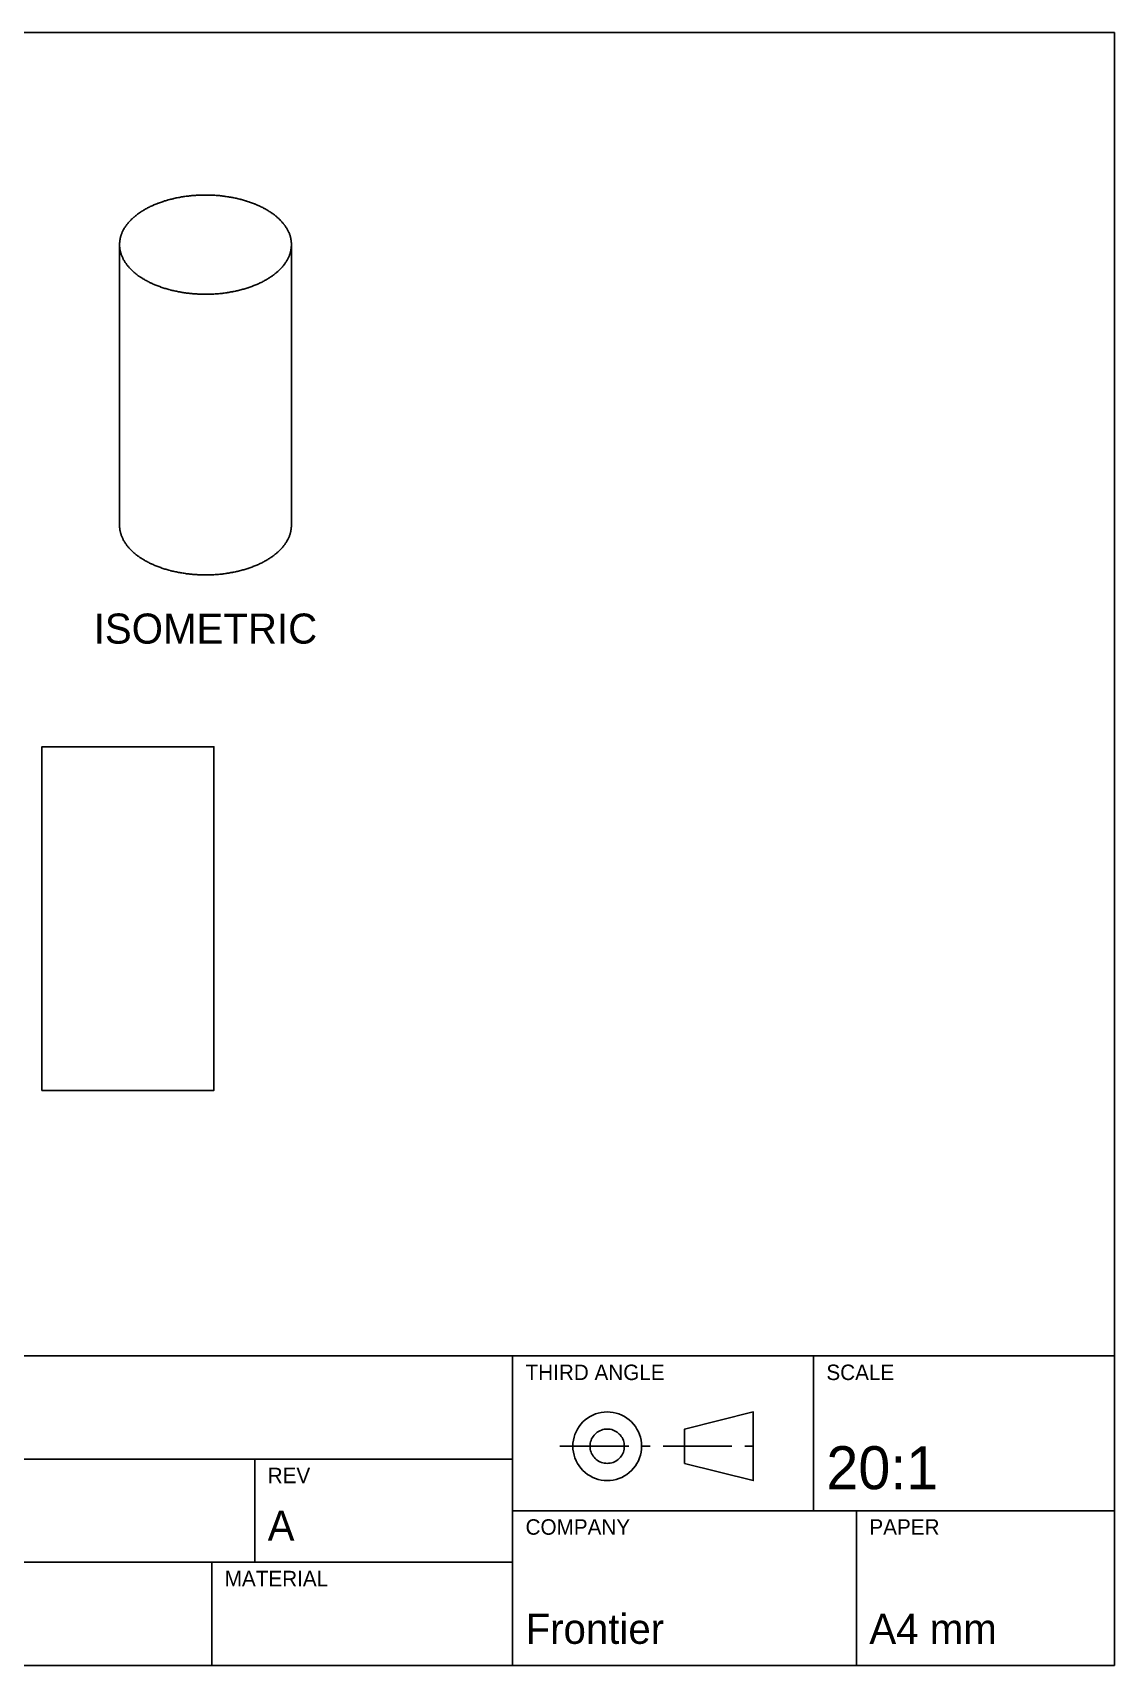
# Model space of a CAD drawing. Extents: x 20 to 287, y 10 to 200.
# Drawn here: x 161.2 to 287, y 10 to 200 of the extents above; entities that cross this region are included whole.
import ezdxf
from ezdxf.enums import TextEntityAlignment as Align

# ---------------------------------------------------------------- set-up
doc = ezdxf.new("R2010")
doc.units = 0
doc.linetypes.add('CENTER', pattern=[12, 8, -1.5, 1, -1.5])
for name, color, linetype in [('BORDER', 7, 'CONTINUOUS'), ('CENTRE', 1, 'CENTER'), ('TITLE', 7, 'CONTINUOUS'), ('VISIBLE', 7, 'CONTINUOUS')]:
    doc.layers.add(name, color=color, linetype=linetype)
doc.styles.get("Standard").update_dxf_attribs({"font": 'txt', "width": 0.6})

msp = doc.modelspace()

# ---------------------------------------------------------------- linework, layer by layer
at = {"layer": 'BORDER'}
msp.add_lwpolyline([(20, 10), (287, 10), (287, 200), (20, 200), (20, 10)], dxfattribs=at)
at = {"layer": 'CENTRE'}
msp.add_line((222.5, 35.5), (246.5, 35.5), dxfattribs=at)
at = {"layer": 'TITLE'}
for p, q in [((217, 10), (217, 46)), ((252, 28), (252, 46)), ((107, 34), (217, 34)), ((187, 22), (187, 34)), ((217, 28), (287, 28)), ((257, 10), (257, 28)), ((107, 22), (217, 22)), ((182, 10), (182, 22))]:
    msp.add_line(p, q, dxfattribs=at)
for points in [[(107, 10), (287, 10), (287, 46), (107, 46), (107, 10)], [(232, 35.5), (231.98, 35.85), (231.94, 36.19), (231.86, 36.54), (231.76, 36.87), (231.63, 37.19), (231.46, 37.5), (231.28, 37.79), (231.06, 38.07), (230.83, 38.33), (230.57, 38.56), (230.29, 38.78), (230, 38.96), (229.69, 39.13), (229.37, 39.26), (229.04, 39.36), (228.69, 39.44), (228.35, 39.48), (228, 39.5), (227.65, 39.48), (227.31, 39.44), (226.96, 39.36), (226.63, 39.26), (226.31, 39.13), (226, 38.96), (225.71, 38.78), (225.43, 38.56), (225.17, 38.33), (224.94, 38.07), (224.72, 37.79), (224.54, 37.5), (224.37, 37.19), (224.24, 36.87), (224.14, 36.54), (224.06, 36.19), (224.02, 35.85), (224, 35.5), (224.02, 35.15), (224.06, 34.81), (224.14, 34.46), (224.24, 34.13), (224.37, 33.81), (224.54, 33.5), (224.72, 33.21), (224.94, 32.93), (225.17, 32.67), (225.43, 32.44), (225.71, 32.22), (226, 32.04), (226.31, 31.87), (226.63, 31.74), (226.96, 31.64), (227.31, 31.56), (227.65, 31.52), (228, 31.5), (228.35, 31.52), (228.69, 31.56), (229.04, 31.64), (229.37, 31.74), (229.69, 31.87), (230, 32.04), (230.29, 32.22), (230.57, 32.44), (230.83, 32.67), (231.06, 32.93), (231.28, 33.21), (231.46, 33.5), (231.63, 33.81), (231.76, 34.13), (231.86, 34.46), (231.94, 34.81), (231.98, 35.15), (232, 35.5)], [(237, 33.5), (245, 31.5), (245, 39.5), (237, 37.5), (237, 33.5)], [(230, 35.5), (229.99, 35.67), (229.97, 35.85), (229.93, 36.02), (229.88, 36.18), (229.81, 36.35), (229.73, 36.5), (229.64, 36.65), (229.53, 36.79), (229.41, 36.91), (229.29, 37.03), (229.15, 37.14), (229, 37.23), (228.85, 37.31), (228.68, 37.38), (228.52, 37.43), (228.35, 37.47), (228.17, 37.49), (228, 37.5), (227.83, 37.49), (227.65, 37.47), (227.48, 37.43), (227.32, 37.38), (227.15, 37.31), (227, 37.23), (226.85, 37.14), (226.71, 37.03), (226.59, 36.91), (226.47, 36.79), (226.36, 36.65), (226.27, 36.5), (226.19, 36.35), (226.12, 36.18), (226.07, 36.02), (226.03, 35.85), (226.01, 35.67), (226, 35.5), (226.01, 35.33), (226.03, 35.15), (226.07, 34.98), (226.12, 34.82), (226.19, 34.65), (226.27, 34.5), (226.36, 34.35), (226.47, 34.21), (226.59, 34.09), (226.71, 33.97), (226.85, 33.86), (227, 33.77), (227.15, 33.69), (227.32, 33.62), (227.48, 33.57), (227.65, 33.53), (227.83, 33.51), (228, 33.5), (228.17, 33.51), (228.35, 33.53), (228.52, 33.57), (228.68, 33.62), (228.85, 33.69), (229, 33.77), (229.15, 33.86), (229.29, 33.97), (229.41, 34.09), (229.53, 34.21), (229.64, 34.35), (229.73, 34.5), (229.81, 34.65), (229.88, 34.82), (229.93, 34.98), (229.97, 35.15), (229.99, 35.33), (230, 35.5)]]:
    msp.add_lwpolyline(points, dxfattribs=at)
at = {"layer": 'VISIBLE'}
for points in [[(188.34, 171.25), (188.43, 171.3), (188.52, 171.36), (188.61, 171.42), (188.71, 171.47), (188.79, 171.53), (188.79, 171.53), (188.88, 171.59), (188.97, 171.65), (189.05, 171.71), (189.14, 171.77), (189.21, 171.83), (189.22, 171.83), (189.3, 171.89), (189.38, 171.96), (189.46, 172.02), (189.53, 172.08), (189.6, 172.14), (189.61, 172.15), (189.68, 172.21), (189.75, 172.28), (189.82, 172.35), (189.89, 172.41), (189.95, 172.47), (189.96, 172.48), (190.03, 172.55), (190.09, 172.62), (190.15, 172.68), (190.21, 172.75), (190.26, 172.81), (190.27, 172.82), (190.33, 172.89), (190.39, 172.96), (190.44, 173.04), (190.49, 173.11), (190.53, 173.17), (190.54, 173.18), (190.59, 173.25), (190.64, 173.32), (190.69, 173.4), (190.73, 173.47), (190.76, 173.53), (190.77, 173.54), (190.81, 173.62), (190.85, 173.69), (190.89, 173.77), (190.93, 173.84), (190.95, 173.9), (190.96, 173.92), (190.99, 173.99), (191.02, 174.07), (191.05, 174.14), (191.08, 174.22), (191.1, 174.27), (191.1, 174.3), (191.13, 174.37), (191.15, 174.45), (191.17, 174.53), (191.18, 174.6), (191.2, 174.66), (191.2, 174.68), (191.21, 174.76), (191.23, 174.84), (191.24, 174.91), (191.25, 174.99), (191.25, 175.04), (191.25, 175.07), (191.26, 175.15), (191.26, 175.22), (191.26, 175.3), (191.26, 175.38), (191.26, 175.43), (191.26, 175.46), (191.26, 175.53), (191.25, 175.61), (191.24, 175.69), (191.24, 175.77), (191.23, 175.81), (191.22, 175.84), (191.21, 175.92), (191.2, 176), (191.18, 176.08), (191.16, 176.15), (191.15, 176.19), (191.14, 176.23), (191.12, 176.31), (191.1, 176.38), (191.07, 176.46), (191.04, 176.53), (191.03, 176.57), (191.02, 176.61), (190.98, 176.69), (190.95, 176.76), (190.92, 176.84), (190.88, 176.91), (190.86, 176.95), (190.84, 176.99), (190.8, 177.06), (190.76, 177.13), (190.72, 177.21), (190.68, 177.28), (190.65, 177.31), (190.63, 177.35), (190.58, 177.43), (190.53, 177.5), (190.48, 177.57), (190.43, 177.64), (190.4, 177.67), (190.37, 177.71), (190.32, 177.78), (190.26, 177.85), (190.2, 177.92), (190.14, 177.99), (190.11, 178.02), (190.07, 178.06), (190.01, 178.13), (189.94, 178.2), (189.88, 178.26), (189.81, 178.33), (189.78, 178.35), (189.74, 178.4), (189.66, 178.46), (189.59, 178.53), (189.52, 178.59), (189.44, 178.66), (189.41, 178.68), (189.36, 178.72), (189.28, 178.78), (189.2, 178.84), (189.12, 178.9), (189.03, 178.97), (189.01, 178.98), (188.95, 179.03), (188.86, 179.08), (188.77, 179.14), (188.68, 179.2), (188.59, 179.26), (188.57, 179.27), (188.5, 179.32), (188.41, 179.37), (188.31, 179.43), (188.22, 179.48), (188.12, 179.53), (188.1, 179.55), (188.02, 179.59), (187.92, 179.64), (187.82, 179.69), (187.72, 179.74), (187.61, 179.79), (187.59, 179.8), (187.51, 179.84), (187.4, 179.89), (187.3, 179.93), (187.19, 179.98), (187.08, 180.03), (187.06, 180.03), (186.97, 180.07), (186.86, 180.12), (186.75, 180.16), (186.63, 180.2), (186.52, 180.24), (186.5, 180.25), (186.4, 180.28), (186.29, 180.32), (186.17, 180.36), (186.05, 180.4), (185.94, 180.43), (185.92, 180.44), (185.82, 180.47), (185.7, 180.51), (185.57, 180.54), (185.45, 180.57), (185.33, 180.6), (185.32, 180.61), (185.21, 180.64), (185.08, 180.67), (184.96, 180.69), (184.83, 180.72), (184.71, 180.75), (184.7, 180.75), (184.58, 180.78), (184.45, 180.8), (184.33, 180.83), (184.2, 180.85), (184.07, 180.87), (184.07, 180.87), (183.94, 180.89), (183.81, 180.91), (183.68, 180.93), (183.55, 180.95), (183.42, 180.97), (183.42, 180.97), (183.29, 180.98), (183.15, 181), (183.02, 181.01), (182.89, 181.03), (182.76, 181.04), (182.76, 181.04), (182.62, 181.05), (182.49, 181.06), (182.36, 181.07), (182.22, 181.08), (182.1, 181.08), (182.09, 181.08), (181.95, 181.09), (181.82, 181.09), (181.68, 181.1), (181.55, 181.1), (181.43, 181.1), (181.42, 181.1), (181.28, 181.1), (181.15, 181.1), (181.01, 181.1), (180.88, 181.1), (180.76, 181.1), (180.74, 181.1), (180.61, 181.09), (180.47, 181.09), (180.34, 181.08), (180.21, 181.07), (180.1, 181.06), (180.07, 181.06), (179.94, 181.05), (179.81, 181.04), (179.67, 181.03), (179.54, 181.02), (179.44, 181.01), (179.41, 181), (179.28, 180.99), (179.14, 180.97), (179.01, 180.96), (178.88, 180.94), (178.78, 180.92), (178.75, 180.92), (178.62, 180.9), (178.49, 180.88), (178.36, 180.86), (178.23, 180.83), (178.14, 180.81), (178.11, 180.81), (177.98, 180.78), (177.85, 180.76), (177.73, 180.73), (177.6, 180.7), (177.51, 180.68), (177.48, 180.67), (177.35, 180.64), (177.23, 180.61), (177.11, 180.58), (176.98, 180.55), (176.9, 180.53), (176.86, 180.51), (176.74, 180.48), (176.62, 180.44), (176.5, 180.41), (176.39, 180.37), (176.31, 180.35), (176.27, 180.33), (176.15, 180.29), (176.04, 180.25), (175.92, 180.21), (175.81, 180.17), (175.74, 180.14), (175.7, 180.13), (175.59, 180.08), (175.48, 180.04), (175.37, 179.99), (175.26, 179.95), (175.2, 179.92), (175.15, 179.9), (175.05, 179.85), (174.94, 179.8), (174.84, 179.75), (174.74, 179.7), (174.68, 179.68), (174.63, 179.65), (174.53, 179.6), (174.43, 179.55), (174.34, 179.49), (174.24, 179.44), (174.19, 179.41), (174.15, 179.38), (174.05, 179.33), (173.96, 179.27), (173.87, 179.22), (173.78, 179.16), (173.74, 179.13), (173.69, 179.1), (173.6, 179.04), (173.52, 178.98), (173.43, 178.92), (173.35, 178.86), (173.31, 178.83), (173.27, 178.8), (173.19, 178.73), (173.11, 178.67), (173.03, 178.61), (172.96, 178.54), (172.93, 178.52), (172.88, 178.48), (172.81, 178.41), (172.74, 178.35), (172.67, 178.28), (172.6, 178.21), (172.58, 178.19), (172.53, 178.15), (172.47, 178.08), (172.41, 178.01), (172.34, 177.94), (172.28, 177.87), (172.26, 177.85), (172.23, 177.8), (172.17, 177.73), (172.11, 177.66), (172.06, 177.59), (172.01, 177.52), (171.99, 177.49), (171.96, 177.44), (171.91, 177.37), (171.86, 177.3), (171.82, 177.23), (171.78, 177.15), (171.76, 177.13), (171.73, 177.08), (171.69, 177), (171.66, 176.93), (171.62, 176.86), (171.58, 176.78), (171.58, 176.76), (171.55, 176.71), (171.52, 176.63), (171.49, 176.55), (171.46, 176.48), (171.44, 176.4), (171.43, 176.39), (171.41, 176.33), (171.39, 176.25), (171.37, 176.17), (171.35, 176.09), (171.34, 176.02), (171.33, 176), (171.32, 175.94), (171.31, 175.86), (171.3, 175.79), (171.29, 175.71), (171.28, 175.63), (171.28, 175.62), (171.27, 175.55), (171.27, 175.48), (171.26, 175.4), (171.26, 175.32), (171.27, 175.24), (171.27, 175.23), (171.27, 175.16), (171.27, 175.09), (171.28, 175.01), (171.29, 174.93), (171.3, 174.85), (171.3, 174.85), (171.31, 174.78), (171.32, 174.7), (171.34, 174.62), (171.36, 174.55), (171.38, 174.47), (171.38, 174.46), (171.4, 174.39), (171.42, 174.32), (171.44, 174.24), (171.47, 174.16), (171.5, 174.09), (171.5, 174.09), (171.53, 174.01), (171.56, 173.94), (171.59, 173.86), (171.63, 173.79), (171.66, 173.71), (171.67, 173.71), (171.7, 173.64), (171.74, 173.56), (171.79, 173.49), (171.83, 173.42), (171.87, 173.35), (171.88, 173.34), (171.92, 173.27), (171.97, 173.2), (172.02, 173.12), (172.07, 173.05), (172.12, 172.99), (172.13, 172.98), (172.18, 172.91), (172.24, 172.84), (172.3, 172.77), (172.36, 172.7), (172.42, 172.64), (172.42, 172.63), (172.49, 172.56), (172.55, 172.5), (172.62, 172.43), (172.69, 172.36), (172.75, 172.31), (172.76, 172.3), (172.83, 172.23), (172.9, 172.16), (172.98, 172.1), (173.05, 172.04), (173.12, 171.98), (173.13, 171.97), (173.21, 171.91), (173.29, 171.85), (173.37, 171.79), (173.45, 171.72), (173.52, 171.68), (173.54, 171.66), (173.62, 171.6), (173.71, 171.55), (173.8, 171.49), (173.89, 171.43), (173.96, 171.39), (173.98, 171.37), (174.08, 171.32), (174.17, 171.26), (174.26, 171.21), (174.36, 171.15), (174.43, 171.11), (174.46, 171.1), (174.56, 171.05), (174.66, 171), (174.76, 170.94), (174.86, 170.89), (174.94, 170.86), (174.97, 170.84), (175.07, 170.8), (175.18, 170.75), (175.29, 170.7), (175.39, 170.66), (175.47, 170.63), (175.5, 170.61), (175.61, 170.57), (175.73, 170.52), (175.84, 170.48), (175.95, 170.44), (176.02, 170.41), (176.07, 170.4), (176.18, 170.36), (176.3, 170.32), (176.42, 170.28), (176.53, 170.24), (176.61, 170.22), (176.65, 170.21), (176.77, 170.17), (176.89, 170.14), (177.01, 170.1), (177.14, 170.07), (177.21, 170.05), (177.26, 170.04), (177.38, 170.01), (177.51, 169.98), (177.63, 169.95), (177.76, 169.92), (177.83, 169.91), (177.88, 169.9), (178.01, 169.87), (178.14, 169.85), (178.27, 169.82), (178.4, 169.8), (178.46, 169.79), (178.52, 169.78), (178.65, 169.76), (178.78, 169.74), (178.92, 169.72), (179.05, 169.7), (179.11, 169.69), (179.18, 169.68), (179.31, 169.67), (179.44, 169.65), (179.57, 169.64), (179.71, 169.63), (179.77, 169.62), (179.84, 169.62), (179.97, 169.6), (180.11, 169.6), (180.24, 169.59), (180.37, 169.58), (180.43, 169.58), (180.51, 169.57), (180.64, 169.57), (180.78, 169.56), (180.91, 169.56), (181.05, 169.56), (181.1, 169.56), (181.18, 169.56), (181.31, 169.56), (181.45, 169.56), (181.58, 169.56), (181.72, 169.56), (181.77, 169.56), (181.85, 169.57), (181.99, 169.57), (182.12, 169.58), (182.25, 169.58), (182.39, 169.59), (182.43, 169.6), (182.52, 169.6), (182.66, 169.61), (182.79, 169.62), (182.92, 169.64), (183.05, 169.65), (183.09, 169.65), (183.19, 169.66), (183.32, 169.68), (183.45, 169.7), (183.58, 169.71), (183.71, 169.73), (183.74, 169.74), (183.84, 169.75), (183.97, 169.77), (184.1, 169.79), (184.23, 169.82), (184.36, 169.84), (184.39, 169.84), (184.49, 169.86), (184.61, 169.89), (184.74, 169.92), (184.86, 169.94), (184.99, 169.97), (185.01, 169.98), (185.11, 170), (185.24, 170.03), (185.36, 170.06), (185.48, 170.1), (185.61, 170.13), (185.62, 170.13), (185.73, 170.16), (185.85, 170.2), (185.97, 170.23), (186.08, 170.27), (186.2, 170.31), (186.22, 170.31), (186.32, 170.35), (186.43, 170.39), (186.55, 170.43), (186.66, 170.47), (186.77, 170.51), (186.79, 170.52), (186.89, 170.56), (187, 170.6), (187.11, 170.64), (187.22, 170.69), (187.32, 170.74), (187.33, 170.74), (187.43, 170.78), (187.53, 170.83), (187.64, 170.88), (187.74, 170.93), (187.84, 170.98), (187.85, 170.98), (187.94, 171.03), (188.04, 171.09), (188.14, 171.14), (188.24, 171.19), (188.34, 171.25)], [(171.26, 142.67), (171.26, 143.15), (171.26, 143.17), (171.26, 143.66), (171.26, 143.71), (171.26, 144.17), (171.26, 144.25), (171.26, 144.68), (171.26, 144.78), (171.26, 145.19), (171.26, 145.32), (171.26, 145.71), (171.26, 145.86), (171.26, 146.22), (171.26, 146.39), (171.26, 146.73), (171.26, 146.93), (171.26, 147.24), (171.26, 147.47), (171.26, 147.75), (171.26, 148), (171.26, 148.26), (171.26, 148.54), (171.26, 148.77), (171.26, 149.08), (171.26, 149.28), (171.26, 149.61), (171.26, 149.8), (171.26, 150.15), (171.26, 150.31), (171.26, 150.68), (171.26, 150.82), (171.26, 151.22), (171.26, 151.33), (171.26, 151.76), (171.26, 151.84), (171.26, 152.29), (171.26, 152.35), (171.26, 152.83), (171.26, 152.86), (171.26, 153.37), (171.26, 153.38), (171.26, 153.89), (171.26, 153.9), (171.26, 154.4), (171.26, 154.44), (171.26, 154.91), (171.26, 154.98), (171.26, 155.42), (171.26, 155.51), (171.26, 155.93), (171.26, 156.05), (171.26, 156.44), (171.26, 156.59), (171.26, 156.95), (171.26, 157.12), (171.26, 157.47), (171.26, 157.66), (171.26, 157.98), (171.26, 158.2), (171.26, 158.49), (171.26, 158.73), (171.26, 159), (171.26, 159.27), (171.26, 159.51), (171.26, 159.8), (171.26, 160.02), (171.26, 160.34), (171.26, 160.53), (171.26, 160.88), (171.26, 161.05), (171.26, 161.41), (171.26, 161.56), (171.26, 161.95), (171.26, 162.07), (171.26, 162.49), (171.26, 162.58), (171.26, 163.02), (171.26, 163.09), (171.26, 163.56), (171.26, 163.6), (171.26, 164.1), (171.26, 164.11), (171.26, 164.62), (171.26, 164.63), (171.26, 165.14), (171.26, 165.17), (171.26, 165.65), (171.26, 165.71), (171.26, 166.16), (171.26, 166.24), (171.26, 166.67), (171.26, 166.78), (171.26, 167.18), (171.26, 167.32), (171.26, 167.69), (171.26, 167.85), (171.26, 168.2), (171.26, 168.39), (171.26, 168.72), (171.26, 168.92), (171.26, 169.23), (171.26, 169.46), (171.26, 169.74), (171.26, 170), (171.26, 170.25), (171.26, 170.53), (171.26, 170.76), (171.26, 171.07), (171.26, 171.27), (171.26, 171.61), (171.26, 171.78), (171.26, 172.14), (171.26, 172.29), (171.26, 172.68), (171.26, 172.81), (171.26, 173.22), (171.26, 173.32), (171.26, 173.75), (171.26, 173.83), (171.26, 174.29), (171.26, 174.34), (171.26, 174.83), (171.26, 174.85), (171.26, 175.33)], [(191.26, 142.67), (191.26, 143.15), (191.26, 143.17), (191.26, 143.66), (191.26, 143.71), (191.26, 144.17), (191.26, 144.25), (191.26, 144.68), (191.26, 144.78), (191.26, 145.19), (191.26, 145.32), (191.26, 145.71), (191.26, 145.86), (191.26, 146.22), (191.26, 146.39), (191.26, 146.73), (191.26, 146.93), (191.26, 147.24), (191.26, 147.47), (191.26, 147.75), (191.26, 148), (191.26, 148.26), (191.26, 148.54), (191.26, 148.77), (191.26, 149.08), (191.26, 149.28), (191.26, 149.61), (191.26, 149.8), (191.26, 150.15), (191.26, 150.31), (191.26, 150.68), (191.26, 150.82), (191.26, 151.22), (191.26, 151.33), (191.26, 151.76), (191.26, 151.84), (191.26, 152.29), (191.26, 152.35), (191.26, 152.83), (191.26, 152.86), (191.26, 153.37), (191.26, 153.38), (191.26, 153.89), (191.26, 153.9), (191.26, 154.4), (191.26, 154.44), (191.26, 154.91), (191.26, 154.98), (191.26, 155.42), (191.26, 155.51), (191.26, 155.93), (191.26, 156.05), (191.26, 156.44), (191.26, 156.59), (191.26, 156.95), (191.26, 157.12), (191.26, 157.47), (191.26, 157.66), (191.26, 157.98), (191.26, 158.2), (191.26, 158.49), (191.26, 158.73), (191.26, 159), (191.26, 159.27), (191.26, 159.51), (191.26, 159.8), (191.26, 160.02), (191.26, 160.34), (191.26, 160.53), (191.26, 160.88), (191.26, 161.05), (191.26, 161.41), (191.26, 161.56), (191.26, 161.95), (191.26, 162.07), (191.26, 162.49), (191.26, 162.58), (191.26, 163.02), (191.26, 163.09), (191.26, 163.56), (191.26, 163.6), (191.26, 164.1), (191.26, 164.11), (191.26, 164.62), (191.26, 164.63), (191.26, 165.14), (191.26, 165.17), (191.26, 165.65), (191.26, 165.71), (191.26, 166.16), (191.26, 166.24), (191.26, 166.67), (191.26, 166.78), (191.26, 167.18), (191.26, 167.32), (191.26, 167.69), (191.26, 167.85), (191.26, 168.2), (191.26, 168.39), (191.26, 168.72), (191.26, 168.92), (191.26, 169.23), (191.26, 169.46), (191.26, 169.74), (191.26, 170), (191.26, 170.25), (191.26, 170.53), (191.26, 170.76), (191.26, 171.07), (191.26, 171.27), (191.26, 171.61), (191.26, 171.78), (191.26, 172.14), (191.26, 172.29), (191.26, 172.68), (191.26, 172.81), (191.26, 173.22), (191.26, 173.32), (191.26, 173.75), (191.26, 173.83), (191.26, 174.29), (191.26, 174.34), (191.26, 174.83), (191.26, 174.85), (191.26, 175.33)], [(171.26, 142.67), (171.26, 142.66), (171.27, 142.58), (171.27, 142.57), (171.27, 142.5), (171.27, 142.43), (171.28, 142.35), (171.29, 142.27), (171.3, 142.19), (171.3, 142.19), (171.31, 142.12), (171.32, 142.04), (171.34, 141.96), (171.36, 141.89), (171.38, 141.81), (171.38, 141.8), (171.4, 141.73), (171.42, 141.66), (171.44, 141.58), (171.47, 141.5), (171.5, 141.43), (171.5, 141.43), (171.53, 141.35), (171.56, 141.28), (171.59, 141.2), (171.63, 141.13), (171.66, 141.05), (171.67, 141.05), (171.7, 140.98), (171.74, 140.9), (171.79, 140.83), (171.83, 140.76), (171.87, 140.69), (171.88, 140.68), (171.92, 140.61), (171.97, 140.54), (172.02, 140.47), (172.07, 140.39), (172.12, 140.33), (172.13, 140.32), (172.18, 140.25), (172.24, 140.18), (172.3, 140.11), (172.36, 140.04), (172.42, 139.98), (172.42, 139.97), (172.49, 139.9), (172.55, 139.84), (172.62, 139.77), (172.69, 139.7), (172.75, 139.65), (172.76, 139.64), (172.83, 139.57), (172.9, 139.5), (172.98, 139.44), (173.05, 139.38), (173.12, 139.32), (173.13, 139.31), (173.21, 139.25), (173.29, 139.19), (173.37, 139.13), (173.45, 139.06), (173.52, 139.02), (173.54, 139), (173.62, 138.94), (173.71, 138.89), (173.8, 138.83), (173.89, 138.77), (173.96, 138.73), (173.98, 138.71), (174.08, 138.66), (174.17, 138.6), (174.26, 138.55), (174.36, 138.49), (174.43, 138.45), (174.46, 138.44), (174.56, 138.39), (174.66, 138.34), (174.76, 138.28), (174.86, 138.23), (174.94, 138.2), (174.97, 138.18), (175.07, 138.14), (175.18, 138.09), (175.29, 138.04), (175.39, 138), (175.47, 137.97), (175.5, 137.95), (175.61, 137.91), (175.73, 137.86), (175.84, 137.82), (175.95, 137.78), (176.02, 137.75), (176.07, 137.74), (176.18, 137.7), (176.3, 137.66), (176.42, 137.62), (176.53, 137.58), (176.61, 137.56), (176.65, 137.55), (176.77, 137.51), (176.89, 137.48), (177.01, 137.44), (177.14, 137.41), (177.21, 137.39), (177.26, 137.38), (177.38, 137.35), (177.51, 137.32), (177.63, 137.29), (177.76, 137.26), (177.83, 137.25), (177.88, 137.24), (178.01, 137.21), (178.14, 137.19), (178.27, 137.16), (178.4, 137.14), (178.46, 137.13), (178.52, 137.12), (178.65, 137.1), (178.78, 137.08), (178.92, 137.06), (179.05, 137.04), (179.11, 137.03), (179.18, 137.02), (179.31, 137.01), (179.44, 136.99), (179.57, 136.98), (179.71, 136.97), (179.77, 136.96), (179.84, 136.96), (179.97, 136.94), (180.11, 136.94), (180.24, 136.93), (180.37, 136.92), (180.43, 136.92), (180.51, 136.91), (180.64, 136.91), (180.78, 136.9), (180.91, 136.9), (181.05, 136.9), (181.1, 136.9), (181.18, 136.9), (181.31, 136.9), (181.45, 136.9), (181.58, 136.9), (181.72, 136.9), (181.77, 136.9), (181.85, 136.91), (181.99, 136.91), (182.12, 136.92), (182.25, 136.92), (182.39, 136.93), (182.43, 136.94), (182.52, 136.94), (182.66, 136.95), (182.79, 136.96), (182.92, 136.98), (183.05, 136.99), (183.09, 136.99), (183.19, 137), (183.32, 137.02), (183.45, 137.04), (183.58, 137.05), (183.71, 137.07), (183.74, 137.08), (183.84, 137.09), (183.97, 137.11), (184.1, 137.13), (184.23, 137.16), (184.36, 137.18), (184.39, 137.19), (184.49, 137.2), (184.61, 137.23), (184.74, 137.26), (184.86, 137.28), (184.99, 137.31), (185.01, 137.32), (185.11, 137.34), (185.24, 137.37), (185.36, 137.4), (185.48, 137.44), (185.61, 137.47), (185.62, 137.47), (185.73, 137.5), (185.85, 137.54), (185.97, 137.57), (186.08, 137.61), (186.2, 137.65), (186.22, 137.65), (186.32, 137.69), (186.43, 137.73), (186.55, 137.77), (186.66, 137.81), (186.77, 137.85), (186.79, 137.86), (186.89, 137.9), (187, 137.94), (187.11, 137.98), (187.22, 138.03), (187.32, 138.08), (187.33, 138.08), (187.43, 138.12), (187.53, 138.17), (187.64, 138.22), (187.74, 138.27), (187.84, 138.32), (187.85, 138.32), (187.94, 138.37), (188.04, 138.43), (188.14, 138.48), (188.24, 138.53), (188.34, 138.59)], [(188.34, 138.59), (188.43, 138.64), (188.52, 138.7), (188.61, 138.76), (188.71, 138.81), (188.79, 138.87), (188.79, 138.87), (188.88, 138.93), (188.97, 138.99), (189.05, 139.05), (189.14, 139.11), (189.21, 139.17), (189.22, 139.17), (189.3, 139.23), (189.38, 139.3), (189.46, 139.36), (189.53, 139.42), (189.6, 139.48), (189.61, 139.49), (189.68, 139.55), (189.75, 139.62), (189.82, 139.69), (189.89, 139.75), (189.95, 139.81), (189.96, 139.82), (190.03, 139.89), (190.09, 139.96), (190.15, 140.02), (190.21, 140.09), (190.26, 140.15), (190.27, 140.16), (190.33, 140.23), (190.39, 140.3), (190.44, 140.38), (190.49, 140.45), (190.53, 140.51), (190.54, 140.52), (190.59, 140.59), (190.64, 140.66), (190.69, 140.74), (190.73, 140.81), (190.76, 140.87), (190.77, 140.88), (190.81, 140.96), (190.85, 141.03), (190.89, 141.11), (190.93, 141.18), (190.95, 141.24), (190.96, 141.26), (190.99, 141.33), (191.02, 141.41), (191.05, 141.48), (191.08, 141.56), (191.1, 141.61), (191.1, 141.64), (191.13, 141.71), (191.15, 141.79), (191.17, 141.87), (191.18, 141.94), (191.2, 142), (191.2, 142.02), (191.21, 142.1), (191.23, 142.18), (191.24, 142.25), (191.25, 142.33), (191.25, 142.38), (191.25, 142.41), (191.26, 142.49), (191.26, 142.56), (191.26, 142.64), (191.26, 142.67)], [(172.24, 116.9), (172.37, 116.9), (172.5, 116.9), (172.64, 116.9), (172.77, 116.9), (172.91, 116.9), (173.04, 116.9), (173.07, 116.9), (173.18, 116.9), (173.31, 116.9), (173.44, 116.9), (173.58, 116.9), (173.71, 116.9), (173.84, 116.9), (173.9, 116.9), (173.98, 116.9), (174.11, 116.9), (174.24, 116.9), (174.37, 116.9), (174.5, 116.9), (174.63, 116.9), (174.72, 116.9), (174.76, 116.9), (174.89, 116.9), (175.02, 116.9), (175.15, 116.9), (175.28, 116.9), (175.41, 116.9), (175.52, 116.9), (175.54, 116.9), (175.66, 116.9), (175.79, 116.9), (175.91, 116.9), (176.04, 116.9), (176.16, 116.9), (176.29, 116.9), (176.3, 116.9), (176.41, 116.9), (176.53, 116.9), (176.65, 116.9), (176.77, 116.9), (176.89, 116.9), (177.01, 116.9), (177.05, 116.9), (177.13, 116.9), (177.25, 116.9), (177.36, 116.9), (177.48, 116.9), (177.59, 116.9), (177.7, 116.9), (177.77, 116.9), (177.82, 116.9), (177.93, 116.9), (178.04, 116.9), (178.15, 116.9), (178.25, 116.9), (178.36, 116.9), (178.45, 116.9), (178.47, 116.9), (178.57, 116.9), (178.68, 116.9), (178.78, 116.9), (178.88, 116.9), (178.98, 116.9), (179.08, 116.9), (179.08, 116.9), (179.17, 116.9), (179.27, 116.9), (179.37, 116.9), (179.46, 116.9), (179.55, 116.9), (179.64, 116.9), (179.67, 116.9), (179.73, 116.9), (179.82, 116.9), (179.91, 116.9), (179.99, 116.9), (180.08, 116.9), (180.16, 116.9), (180.2, 116.9), (180.24, 116.9), (180.32, 116.9), (180.4, 116.9), (180.48, 116.9), (180.55, 116.9), (180.63, 116.9), (180.68, 116.9), (180.7, 116.9), (180.77, 116.9), (180.84, 116.9), (180.91, 116.9), (180.97, 116.9), (181.04, 116.9), (181.1, 116.9), (181.1, 116.9), (181.16, 116.9), (181.22, 116.9), (181.28, 116.9), (181.34, 116.9), (181.39, 116.9), (181.45, 116.9), (181.45, 116.9), (181.5, 116.9), (181.55, 116.9), (181.6, 116.9), (181.64, 116.9), (181.69, 116.9), (181.73, 116.9), (181.75, 116.9), (181.77, 116.9), (181.81, 116.9), (181.85, 116.9), (181.88, 116.9), (181.92, 116.9), (181.95, 116.9), (181.97, 116.9), (181.98, 116.9), (182.01, 116.9), (182.04, 116.9), (182.07, 116.9), (182.09, 116.9), (182.11, 116.9), (182.13, 116.9), (182.13, 116.9), (182.15, 116.9), (182.17, 116.9), (182.18, 116.9), (182.19, 116.9), (182.21, 116.9), (182.22, 116.9), (182.22, 116.9), (182.22, 116.9), (182.23, 116.9), (182.23, 116.9), (182.24, 116.9), (182.24, 116.9), (182.23, 116.9), (182.23, 116.9), (182.23, 116.9), (182.23, 116.9), (182.22, 116.9), (182.21, 116.9), (182.2, 116.9), (182.19, 116.9), (182.18, 116.9), (182.17, 116.9), (182.16, 116.9), (182.14, 116.9), (182.12, 116.9), (182.1, 116.9), (182.08, 116.9), (182.06, 116.9), (182.05, 116.9), (182.03, 116.9), (182, 116.9), (181.97, 116.9), (181.94, 116.9), (181.9, 116.9), (181.87, 116.9), (181.87, 116.9), (181.83, 116.9), (181.79, 116.9), (181.75, 116.9), (181.71, 116.9), (181.66, 116.9), (181.62, 116.9), (181.61, 116.9), (181.57, 116.9), (181.52, 116.9), (181.47, 116.9), (181.42, 116.9), (181.36, 116.9), (181.31, 116.9), (181.28, 116.9), (181.25, 116.9), (181.19, 116.9), (181.13, 116.9), (181.07, 116.9), (181.01, 116.9), (180.94, 116.9), (180.9, 116.9), (180.87, 116.9), (180.8, 116.9), (180.73, 116.9), (180.66, 116.9), (180.59, 116.9), (180.52, 116.9), (180.45, 116.9), (180.44, 116.9), (180.36, 116.9), (180.28, 116.9), (180.2, 116.9), (180.12, 116.9), (180.04, 116.9), (179.95, 116.9), (179.94, 116.9), (179.86, 116.9), (179.78, 116.9), (179.69, 116.9), (179.6, 116.9), (179.51, 116.9), (179.41, 116.9), (179.38, 116.9), (179.32, 116.9), (179.22, 116.9), (179.13, 116.9), (179.03, 116.9), (178.93, 116.9), (178.83, 116.9), (178.77, 116.9), (178.73, 116.9), (178.62, 116.9), (178.52, 116.9), (178.41, 116.9), (178.31, 116.9), (178.2, 116.9), (178.11, 116.9), (178.09, 116.9), (177.98, 116.9), (177.87, 116.9), (177.76, 116.9), (177.65, 116.9), (177.53, 116.9), (177.42, 116.9), (177.42, 116.9), (177.3, 116.9), (177.19, 116.9), (177.07, 116.9), (176.95, 116.9), (176.83, 116.9), (176.71, 116.9), (176.68, 116.9), (176.59, 116.9), (176.47, 116.9), (176.35, 116.9), (176.23, 116.9), (176.1, 116.9), (175.98, 116.9), (175.92, 116.9), (175.85, 116.9), (175.73, 116.9), (175.6, 116.9), (175.47, 116.9), (175.35, 116.9), (175.22, 116.9), (175.13, 116.9), (175.09, 116.9), (174.96, 116.9), (174.83, 116.9), (174.7, 116.9), (174.57, 116.9), (174.44, 116.9), (174.31, 116.9), (174.31, 116.9), (174.17, 116.9), (174.04, 116.9), (173.91, 116.9), (173.78, 116.9), (173.64, 116.9), (173.51, 116.9), (173.49, 116.9), (173.38, 116.9), (173.24, 116.9), (173.11, 116.9), (172.98, 116.9), (172.84, 116.9), (172.71, 116.9), (172.65, 116.9), (172.57, 116.9), (172.44, 116.9), (172.3, 116.9), (172.17, 116.9), (172.03, 116.9), (171.9, 116.9), (171.82, 116.9), (171.77, 116.9), (171.63, 116.9), (171.5, 116.9), (171.36, 116.9), (171.23, 116.9), (171.09, 116.9), (170.98, 116.9), (170.96, 116.9), (170.83, 116.9), (170.69, 116.9), (170.56, 116.9), (170.43, 116.9), (170.3, 116.9), (170.17, 116.9), (170.16, 116.9), (170.03, 116.9), (169.9, 116.9), (169.77, 116.9), (169.64, 116.9), (169.51, 116.9), (169.38, 116.9), (169.35, 116.9), (169.25, 116.9), (169.13, 116.9), (169, 116.9), (168.87, 116.9), (168.75, 116.9), (168.62, 116.9), (168.55, 116.9), (168.49, 116.9), (168.37, 116.9), (168.25, 116.9), (168.12, 116.9), (168, 116.9), (167.88, 116.9), (167.79, 116.9), (167.76, 116.9), (167.64, 116.9), (167.52, 116.9), (167.4, 116.9), (167.28, 116.9), (167.17, 116.9), (167.06, 116.9), (167.05, 116.9), (166.94, 116.9), (166.82, 116.9), (166.71, 116.9), (166.6, 116.9), (166.49, 116.9), (166.38, 116.9), (166.36, 116.9), (166.27, 116.9), (166.16, 116.9), (166.06, 116.9), (165.95, 116.9), (165.85, 116.9), (165.75, 116.9), (165.7, 116.9), (165.64, 116.9), (165.54, 116.9), (165.44, 116.9), (165.35, 116.9), (165.25, 116.9), (165.15, 116.9), (165.09, 116.9), (165.06, 116.9), (164.97, 116.9), (164.87, 116.9), (164.78, 116.9), (164.69, 116.9), (164.61, 116.9), (164.53, 116.9), (164.52, 116.9), (164.44, 116.9), (164.35, 116.9), (164.27, 116.9), (164.19, 116.9), (164.11, 116.9), (164.03, 116.9), (164.02, 116.9), (163.96, 116.9), (163.88, 116.9), (163.81, 116.9), (163.74, 116.9), (163.67, 116.9), (163.6, 116.9), (163.58, 116.9), (163.53, 116.9), (163.47, 116.9), (163.4, 116.9), (163.34, 116.9), (163.28, 116.9), (163.22, 116.9), (163.19, 116.9), (163.16, 116.9), (163.11, 116.9), (163.05, 116.9), (163, 116.9), (162.95, 116.9), (162.9, 116.9), (162.86, 116.9), (162.85, 116.9), (162.81, 116.9), (162.76, 116.9), (162.72, 116.9), (162.68, 116.9), (162.64, 116.9), (162.6, 116.9), (162.6, 116.9), (162.57, 116.9), (162.54, 116.9), (162.5, 116.9), (162.47, 116.9), (162.45, 116.9), (162.42, 116.9), (162.41, 116.9), (162.39, 116.9), (162.37, 116.9), (162.35, 116.9), (162.33, 116.9), (162.31, 116.9), (162.3, 116.9), (162.29, 116.9), (162.28, 116.9), (162.27, 116.9), (162.26, 116.9), (162.25, 116.9), (162.25, 116.9), (162.24, 116.9), (162.24, 116.9), (162.24, 116.9), (162.24, 116.9), (162.24, 116.9), (162.24, 116.9), (162.24, 116.9), (162.25, 116.9), (162.26, 116.9), (162.26, 116.9), (162.27, 116.9), (162.28, 116.9), (162.29, 116.9), (162.31, 116.9), (162.32, 116.9), (162.34, 116.9), (162.34, 116.9), (162.36, 116.9), (162.38, 116.9), (162.41, 116.9), (162.43, 116.9), (162.46, 116.9), (162.49, 116.9), (162.5, 116.9), (162.52, 116.9), (162.55, 116.9), (162.59, 116.9), (162.62, 116.9), (162.66, 116.9), (162.7, 116.9), (162.73, 116.9), (162.74, 116.9), (162.79, 116.9), (162.83, 116.9), (162.88, 116.9), (162.92, 116.9), (162.97, 116.9), (163.02, 116.9), (163.03, 116.9), (163.08, 116.9), (163.13, 116.9), (163.19, 116.9), (163.25, 116.9), (163.31, 116.9), (163.37, 116.9), (163.37, 116.9), (163.43, 116.9), (163.5, 116.9), (163.56, 116.9), (163.63, 116.9), (163.7, 116.9), (163.77, 116.9), (163.79, 116.9), (163.84, 116.9), (163.92, 116.9), (163.99, 116.9), (164.07, 116.9), (164.15, 116.9), (164.23, 116.9), (164.27, 116.9), (164.31, 116.9), (164.39, 116.9), (164.48, 116.9), (164.56, 116.9), (164.65, 116.9), (164.74, 116.9), (164.8, 116.9), (164.83, 116.9), (164.92, 116.9), (165.01, 116.9), (165.11, 116.9), (165.2, 116.9), (165.3, 116.9), (165.39, 116.9), (165.39, 116.9), (165.49, 116.9), (165.59, 116.9), (165.69, 116.9), (165.8, 116.9), (165.9, 116.9), (166, 116.9), (166.02, 116.9), (166.11, 116.9), (166.22, 116.9), (166.33, 116.9), (166.43, 116.9), (166.54, 116.9), (166.66, 116.9), (166.7, 116.9), (166.77, 116.9), (166.88, 116.9), (167, 116.9), (167.11, 116.9), (167.23, 116.9), (167.34, 116.9), (167.42, 116.9), (167.46, 116.9), (167.58, 116.9), (167.7, 116.9), (167.82, 116.9), (167.94, 116.9), (168.06, 116.9), (168.17, 116.9), (168.18, 116.9), (168.31, 116.9), (168.43, 116.9), (168.56, 116.9), (168.68, 116.9), (168.81, 116.9), (168.94, 116.9), (168.95, 116.9), (169.06, 116.9), (169.19, 116.9), (169.32, 116.9), (169.45, 116.9), (169.58, 116.9), (169.71, 116.9), (169.75, 116.9), (169.84, 116.9), (169.97, 116.9), (170.1, 116.9), (170.23, 116.9), (170.36, 116.9), (170.5, 116.9), (170.57, 116.9), (170.63, 116.9), (170.76, 116.9), (170.89, 116.9), (171.03, 116.9), (171.16, 116.9), (171.3, 116.9), (171.4, 116.9), (171.43, 116.9), (171.56, 116.9), (171.7, 116.9), (171.83, 116.9), (171.97, 116.9), (172.1, 116.9), (172.24, 116.9)], [(162.24, 76.9), (162.24, 77.4), (162.24, 77.48), (162.24, 77.93), (162.24, 78.11), (162.24, 78.46), (162.24, 78.74), (162.24, 78.99), (162.24, 79.36), (162.24, 79.53), (162.24, 79.99), (162.24, 80.06), (162.24, 80.6), (162.24, 80.61), (162.24, 81.13), (162.24, 81.24), (162.24, 81.67), (162.24, 81.87), (162.24, 82.2), (162.24, 82.49), (162.24, 82.74), (162.24, 83.12), (162.24, 83.27), (162.24, 83.75), (162.24, 83.8), (162.24, 84.34), (162.24, 84.37), (162.24, 84.87), (162.24, 85), (162.24, 85.41), (162.24, 85.62), (162.24, 85.94), (162.24, 86.25), (162.24, 86.48), (162.24, 86.88), (162.24, 87.01), (162.24, 87.5), (162.24, 87.54), (162.24, 88.08), (162.24, 88.13), (162.24, 88.61), (162.24, 88.76), (162.24, 89.15), (162.24, 89.38), (162.24, 89.68), (162.24, 90.01), (162.24, 90.22), (162.24, 90.63), (162.24, 90.75), (162.24, 91.26), (162.24, 91.29), (162.24, 91.82), (162.24, 91.89), (162.24, 92.35), (162.24, 92.51), (162.24, 92.89), (162.24, 93.14), (162.24, 93.42), (162.24, 93.77), (162.24, 93.96), (162.24, 94.39), (162.24, 94.49), (162.24, 95.02), (162.24, 95.03), (162.24, 95.56), (162.24, 95.64), (162.24, 96.1), (162.24, 96.27), (162.24, 96.63), (162.24, 96.9), (162.24, 97.16), (162.24, 97.52), (162.24, 97.7), (162.24, 98.15), (162.24, 98.23), (162.24, 98.77), (162.24, 98.78), (162.24, 99.3), (162.24, 99.4), (162.24, 99.84), (162.24, 100.03), (162.24, 100.37), (162.24, 100.65), (162.24, 100.9), (162.24, 101.28), (162.24, 101.44), (162.24, 101.91), (162.24, 101.97), (162.24, 102.51), (162.24, 102.53), (162.24, 103.04), (162.24, 103.16), (162.24, 103.58), (162.24, 103.79), (162.24, 104.11), (162.24, 104.41), (162.24, 104.65), (162.24, 105.04), (162.24, 105.18), (162.24, 105.66), (162.24, 105.71), (162.24, 106.25), (162.24, 106.29), (162.24, 106.78), (162.24, 106.92), (162.24, 107.32), (162.24, 107.54), (162.24, 107.85), (162.24, 108.17), (162.24, 108.39), (162.24, 108.8), (162.24, 108.92), (162.24, 109.42), (162.24, 109.46), (162.24, 109.99), (162.24, 110.05), (162.24, 110.52), (162.24, 110.67), (162.24, 111.06), (162.24, 111.3), (162.24, 111.59), (162.24, 111.93), (162.24, 112.13), (162.24, 112.55), (162.24, 112.66), (162.24, 113.18), (162.24, 113.2), (162.24, 113.73), (162.24, 113.81), (162.24, 114.26), (162.24, 114.43), (162.24, 114.8), (162.24, 115.06), (162.24, 115.33), (162.24, 115.68), (162.24, 115.87), (162.24, 116.31), (162.24, 116.4), (162.24, 116.9)], [(182.24, 76.9), (182.24, 77.4), (182.24, 77.48), (182.24, 77.93), (182.24, 78.11), (182.24, 78.46), (182.24, 78.74), (182.24, 78.99), (182.24, 79.36), (182.24, 79.53), (182.24, 79.99), (182.24, 80.06), (182.24, 80.6), (182.24, 80.61), (182.24, 81.13), (182.24, 81.24), (182.24, 81.67), (182.24, 81.87), (182.24, 82.2), (182.24, 82.49), (182.24, 82.74), (182.24, 83.12), (182.24, 83.27), (182.24, 83.75), (182.24, 83.8), (182.24, 84.34), (182.24, 84.37), (182.24, 84.87), (182.24, 85), (182.24, 85.41), (182.24, 85.62), (182.24, 85.94), (182.24, 86.25), (182.24, 86.48), (182.24, 86.88), (182.24, 87.01), (182.24, 87.5), (182.24, 87.54), (182.24, 88.08), (182.24, 88.13), (182.24, 88.61), (182.24, 88.76), (182.24, 89.15), (182.24, 89.38), (182.24, 89.68), (182.24, 90.01), (182.24, 90.22), (182.24, 90.63), (182.24, 90.75), (182.24, 91.26), (182.24, 91.29), (182.24, 91.82), (182.24, 91.89), (182.24, 92.35), (182.24, 92.51), (182.24, 92.89), (182.24, 93.14), (182.24, 93.42), (182.24, 93.77), (182.24, 93.96), (182.24, 94.39), (182.24, 94.49), (182.24, 95.02), (182.24, 95.03), (182.24, 95.56), (182.24, 95.64), (182.24, 96.1), (182.24, 96.27), (182.24, 96.63), (182.24, 96.9), (182.24, 97.16), (182.24, 97.52), (182.24, 97.7), (182.24, 98.15), (182.24, 98.23), (182.24, 98.77), (182.24, 98.78), (182.24, 99.3), (182.24, 99.4), (182.24, 99.84), (182.24, 100.03), (182.24, 100.37), (182.24, 100.65), (182.24, 100.9), (182.24, 101.28), (182.24, 101.44), (182.24, 101.91), (182.24, 101.97), (182.24, 102.51), (182.24, 102.53), (182.24, 103.04), (182.24, 103.16), (182.24, 103.58), (182.24, 103.79), (182.24, 104.11), (182.24, 104.41), (182.24, 104.65), (182.24, 105.04), (182.24, 105.18), (182.24, 105.66), (182.24, 105.71), (182.24, 106.25), (182.24, 106.29), (182.24, 106.78), (182.24, 106.92), (182.24, 107.32), (182.24, 107.54), (182.24, 107.85), (182.24, 108.17), (182.24, 108.39), (182.24, 108.8), (182.24, 108.92), (182.24, 109.42), (182.24, 109.46), (182.24, 109.99), (182.24, 110.05), (182.24, 110.52), (182.24, 110.67), (182.24, 111.06), (182.24, 111.3), (182.24, 111.59), (182.24, 111.93), (182.24, 112.13), (182.24, 112.55), (182.24, 112.66), (182.24, 113.18), (182.24, 113.2), (182.24, 113.73), (182.24, 113.81), (182.24, 114.26), (182.24, 114.43), (182.24, 114.8), (182.24, 115.06), (182.24, 115.33), (182.24, 115.68), (182.24, 115.87), (182.24, 116.31), (182.24, 116.4), (182.24, 116.9)], [(172.24, 76.9), (172.37, 76.9), (172.5, 76.9), (172.64, 76.9), (172.77, 76.9), (172.91, 76.9), (173.04, 76.9), (173.07, 76.9), (173.18, 76.9), (173.31, 76.9), (173.44, 76.9), (173.58, 76.9), (173.71, 76.9), (173.84, 76.9), (173.9, 76.9), (173.98, 76.9), (174.11, 76.9), (174.24, 76.9), (174.37, 76.9), (174.5, 76.9), (174.63, 76.9), (174.72, 76.9), (174.76, 76.9), (174.89, 76.9), (175.02, 76.9), (175.15, 76.9), (175.28, 76.9), (175.41, 76.9), (175.52, 76.9), (175.54, 76.9), (175.66, 76.9), (175.79, 76.9), (175.91, 76.9), (176.04, 76.9), (176.16, 76.9), (176.29, 76.9), (176.3, 76.9), (176.41, 76.9), (176.53, 76.9), (176.65, 76.9), (176.77, 76.9), (176.89, 76.9), (177.01, 76.9), (177.05, 76.9), (177.13, 76.9), (177.25, 76.9), (177.36, 76.9), (177.48, 76.9), (177.59, 76.9), (177.7, 76.9), (177.77, 76.9), (177.82, 76.9), (177.93, 76.9), (178.04, 76.9), (178.15, 76.9), (178.25, 76.9), (178.36, 76.9), (178.45, 76.9), (178.47, 76.9), (178.57, 76.9), (178.68, 76.9), (178.78, 76.9), (178.88, 76.9), (178.98, 76.9), (179.08, 76.9), (179.08, 76.9), (179.17, 76.9), (179.27, 76.9), (179.37, 76.9), (179.46, 76.9), (179.55, 76.9), (179.64, 76.9), (179.67, 76.9), (179.73, 76.9), (179.82, 76.9), (179.91, 76.9), (179.99, 76.9), (180.08, 76.9), (180.16, 76.9), (180.2, 76.9), (180.24, 76.9), (180.32, 76.9), (180.4, 76.9), (180.48, 76.9), (180.55, 76.9), (180.63, 76.9), (180.68, 76.9), (180.7, 76.9), (180.77, 76.9), (180.84, 76.9), (180.91, 76.9), (180.97, 76.9), (181.04, 76.9), (181.1, 76.9), (181.1, 76.9), (181.16, 76.9), (181.22, 76.9), (181.28, 76.9), (181.34, 76.9), (181.39, 76.9), (181.45, 76.9), (181.45, 76.9), (181.5, 76.9), (181.55, 76.9), (181.6, 76.9), (181.64, 76.9), (181.69, 76.9), (181.73, 76.9), (181.75, 76.9), (181.77, 76.9), (181.81, 76.9), (181.85, 76.9), (181.88, 76.9), (181.92, 76.9), (181.95, 76.9), (181.97, 76.9), (181.98, 76.9), (182.01, 76.9), (182.04, 76.9), (182.07, 76.9), (182.09, 76.9), (182.11, 76.9), (182.13, 76.9), (182.13, 76.9), (182.15, 76.9), (182.17, 76.9), (182.18, 76.9), (182.19, 76.9), (182.21, 76.9), (182.22, 76.9), (182.22, 76.9), (182.22, 76.9), (182.23, 76.9), (182.23, 76.9), (182.24, 76.9), (182.24, 76.9), (182.23, 76.9), (182.23, 76.9), (182.23, 76.9), (182.23, 76.9), (182.22, 76.9), (182.21, 76.9), (182.2, 76.9), (182.19, 76.9), (182.18, 76.9), (182.17, 76.9), (182.16, 76.9), (182.14, 76.9), (182.12, 76.9), (182.1, 76.9), (182.08, 76.9), (182.06, 76.9), (182.05, 76.9), (182.03, 76.9), (182, 76.9), (181.97, 76.9), (181.94, 76.9), (181.9, 76.9), (181.87, 76.9), (181.87, 76.9), (181.83, 76.9), (181.79, 76.9), (181.75, 76.9), (181.71, 76.9), (181.66, 76.9), (181.62, 76.9), (181.61, 76.9), (181.57, 76.9), (181.52, 76.9), (181.47, 76.9), (181.42, 76.9), (181.36, 76.9), (181.31, 76.9), (181.28, 76.9), (181.25, 76.9), (181.19, 76.9), (181.13, 76.9), (181.07, 76.9), (181.01, 76.9), (180.94, 76.9), (180.9, 76.9), (180.87, 76.9), (180.8, 76.9), (180.73, 76.9), (180.66, 76.9), (180.59, 76.9), (180.52, 76.9), (180.45, 76.9), (180.44, 76.9), (180.36, 76.9), (180.28, 76.9), (180.2, 76.9), (180.12, 76.9), (180.04, 76.9), (179.95, 76.9), (179.94, 76.9), (179.86, 76.9), (179.78, 76.9), (179.69, 76.9), (179.6, 76.9), (179.51, 76.9), (179.41, 76.9), (179.38, 76.9), (179.32, 76.9), (179.22, 76.9), (179.13, 76.9), (179.03, 76.9), (178.93, 76.9), (178.83, 76.9), (178.77, 76.9), (178.73, 76.9), (178.62, 76.9), (178.52, 76.9), (178.41, 76.9), (178.31, 76.9), (178.2, 76.9), (178.11, 76.9), (178.09, 76.9), (177.98, 76.9), (177.87, 76.9), (177.76, 76.9), (177.65, 76.9), (177.53, 76.9), (177.42, 76.9), (177.42, 76.9), (177.3, 76.9), (177.19, 76.9), (177.07, 76.9), (176.95, 76.9), (176.83, 76.9), (176.71, 76.9), (176.68, 76.9), (176.59, 76.9), (176.47, 76.9), (176.35, 76.9), (176.23, 76.9), (176.1, 76.9), (175.98, 76.9), (175.92, 76.9), (175.85, 76.9), (175.73, 76.9), (175.6, 76.9), (175.47, 76.9), (175.35, 76.9), (175.22, 76.9), (175.13, 76.9), (175.09, 76.9), (174.96, 76.9), (174.83, 76.9), (174.7, 76.9), (174.57, 76.9), (174.44, 76.9), (174.31, 76.9), (174.31, 76.9), (174.17, 76.9), (174.04, 76.9), (173.91, 76.9), (173.78, 76.9), (173.64, 76.9), (173.51, 76.9), (173.49, 76.9), (173.38, 76.9), (173.24, 76.9), (173.11, 76.9), (172.98, 76.9), (172.84, 76.9), (172.71, 76.9), (172.65, 76.9), (172.57, 76.9), (172.44, 76.9), (172.3, 76.9), (172.17, 76.9), (172.03, 76.9), (171.9, 76.9), (171.82, 76.9), (171.77, 76.9), (171.63, 76.9), (171.5, 76.9), (171.36, 76.9), (171.23, 76.9), (171.09, 76.9), (170.98, 76.9), (170.96, 76.9), (170.83, 76.9), (170.69, 76.9), (170.56, 76.9), (170.43, 76.9), (170.3, 76.9), (170.17, 76.9), (170.16, 76.9), (170.03, 76.9), (169.9, 76.9), (169.77, 76.9), (169.64, 76.9), (169.51, 76.9), (169.38, 76.9), (169.35, 76.9), (169.25, 76.9), (169.13, 76.9), (169, 76.9), (168.87, 76.9), (168.75, 76.9), (168.62, 76.9), (168.55, 76.9), (168.49, 76.9), (168.37, 76.9), (168.25, 76.9), (168.12, 76.9), (168, 76.9), (167.88, 76.9), (167.79, 76.9), (167.76, 76.9), (167.64, 76.9), (167.52, 76.9), (167.4, 76.9), (167.28, 76.9), (167.17, 76.9), (167.06, 76.9), (167.05, 76.9), (166.94, 76.9), (166.82, 76.9), (166.71, 76.9), (166.6, 76.9), (166.49, 76.9), (166.38, 76.9), (166.36, 76.9), (166.27, 76.9), (166.16, 76.9), (166.06, 76.9), (165.95, 76.9), (165.85, 76.9), (165.75, 76.9), (165.7, 76.9), (165.64, 76.9), (165.54, 76.9), (165.44, 76.9), (165.35, 76.9), (165.25, 76.9), (165.15, 76.9), (165.09, 76.9), (165.06, 76.9), (164.97, 76.9), (164.87, 76.9), (164.78, 76.9), (164.69, 76.9), (164.61, 76.9), (164.53, 76.9), (164.52, 76.9), (164.44, 76.9), (164.35, 76.9), (164.27, 76.9), (164.19, 76.9), (164.11, 76.9), (164.03, 76.9), (164.02, 76.9), (163.96, 76.9), (163.88, 76.9), (163.81, 76.9), (163.74, 76.9), (163.67, 76.9), (163.6, 76.9), (163.58, 76.9), (163.53, 76.9), (163.47, 76.9), (163.4, 76.9), (163.34, 76.9), (163.28, 76.9), (163.22, 76.9), (163.19, 76.9), (163.16, 76.9), (163.11, 76.9), (163.05, 76.9), (163, 76.9), (162.95, 76.9), (162.9, 76.9), (162.86, 76.9), (162.85, 76.9), (162.81, 76.9), (162.76, 76.9), (162.72, 76.9), (162.68, 76.9), (162.64, 76.9), (162.6, 76.9), (162.6, 76.9), (162.57, 76.9), (162.54, 76.9), (162.5, 76.9), (162.47, 76.9), (162.45, 76.9), (162.42, 76.9), (162.41, 76.9), (162.39, 76.9), (162.37, 76.9), (162.35, 76.9), (162.33, 76.9), (162.31, 76.9), (162.3, 76.9), (162.29, 76.9), (162.28, 76.9), (162.27, 76.9), (162.26, 76.9), (162.25, 76.9), (162.25, 76.9), (162.24, 76.9), (162.24, 76.9), (162.24, 76.9), (162.24, 76.9), (162.24, 76.9), (162.24, 76.9), (162.24, 76.9), (162.25, 76.9), (162.26, 76.9), (162.26, 76.9), (162.27, 76.9), (162.28, 76.9), (162.29, 76.9), (162.31, 76.9), (162.32, 76.9), (162.34, 76.9), (162.34, 76.9), (162.36, 76.9), (162.38, 76.9), (162.41, 76.9), (162.43, 76.9), (162.46, 76.9), (162.49, 76.9), (162.5, 76.9), (162.52, 76.9), (162.55, 76.9), (162.59, 76.9), (162.62, 76.9), (162.66, 76.9), (162.7, 76.9), (162.73, 76.9), (162.74, 76.9), (162.79, 76.9), (162.83, 76.9), (162.88, 76.9), (162.92, 76.9), (162.97, 76.9), (163.02, 76.9), (163.03, 76.9), (163.08, 76.9), (163.13, 76.9), (163.19, 76.9), (163.25, 76.9), (163.31, 76.9), (163.37, 76.9), (163.37, 76.9), (163.43, 76.9), (163.5, 76.9), (163.56, 76.9), (163.63, 76.9), (163.7, 76.9), (163.77, 76.9), (163.79, 76.9), (163.84, 76.9), (163.92, 76.9), (163.99, 76.9), (164.07, 76.9), (164.15, 76.9), (164.23, 76.9), (164.27, 76.9), (164.31, 76.9), (164.39, 76.9), (164.48, 76.9), (164.56, 76.9), (164.65, 76.9), (164.74, 76.9), (164.8, 76.9), (164.83, 76.9), (164.92, 76.9), (165.01, 76.9), (165.11, 76.9), (165.2, 76.9), (165.3, 76.9), (165.39, 76.9), (165.39, 76.9), (165.49, 76.9), (165.59, 76.9), (165.69, 76.9), (165.8, 76.9), (165.9, 76.9), (166, 76.9), (166.02, 76.9), (166.11, 76.9), (166.22, 76.9), (166.33, 76.9), (166.43, 76.9), (166.54, 76.9), (166.66, 76.9), (166.7, 76.9), (166.77, 76.9), (166.88, 76.9), (167, 76.9), (167.11, 76.9), (167.23, 76.9), (167.34, 76.9), (167.42, 76.9), (167.46, 76.9), (167.58, 76.9), (167.7, 76.9), (167.82, 76.9), (167.94, 76.9), (168.06, 76.9), (168.17, 76.9), (168.18, 76.9), (168.31, 76.9), (168.43, 76.9), (168.56, 76.9), (168.68, 76.9), (168.81, 76.9), (168.94, 76.9), (168.95, 76.9), (169.06, 76.9), (169.19, 76.9), (169.32, 76.9), (169.45, 76.9), (169.58, 76.9), (169.71, 76.9), (169.75, 76.9), (169.84, 76.9), (169.97, 76.9), (170.1, 76.9), (170.23, 76.9), (170.36, 76.9), (170.5, 76.9), (170.57, 76.9), (170.63, 76.9), (170.76, 76.9), (170.89, 76.9), (171.03, 76.9), (171.16, 76.9), (171.3, 76.9), (171.4, 76.9), (171.43, 76.9), (171.56, 76.9), (171.7, 76.9), (171.83, 76.9), (171.97, 76.9), (172.1, 76.9), (172.24, 76.9)]]:
    msp.add_lwpolyline(points, dxfattribs=at)

# ---------------------------------------------------------------- texts
at = {"layer": 'TITLE'}
msp.add_text('ISOMETRIC', height=3.5, dxfattribs=at).set_placement((181.26, 128.9), align=Align.CENTER)
for s, height, p in [('THIRD ANGLE', 1.8, (218.5, 43.2)), ('SCALE', 1.8, (253.5, 43.2)), ('20:1', 5, (253.5, 30.5)), ('REV', 1.8, (188.5, 31.2)), ('A', 3.5, (188.5, 24.5)), ('COMPANY', 1.8, (218.5, 25.2)), ('PAPER', 1.8, (258.5, 25.2)), ('MATERIAL', 1.8, (183.5, 19.2)), ('Frontier', 3.5, (218.5, 12.5)), ('A4 mm', 3.5, (258.5, 12.5))]:
    msp.add_text(s, height=height, dxfattribs=at).set_placement(p)

doc.saveas('drawing.dxf')
